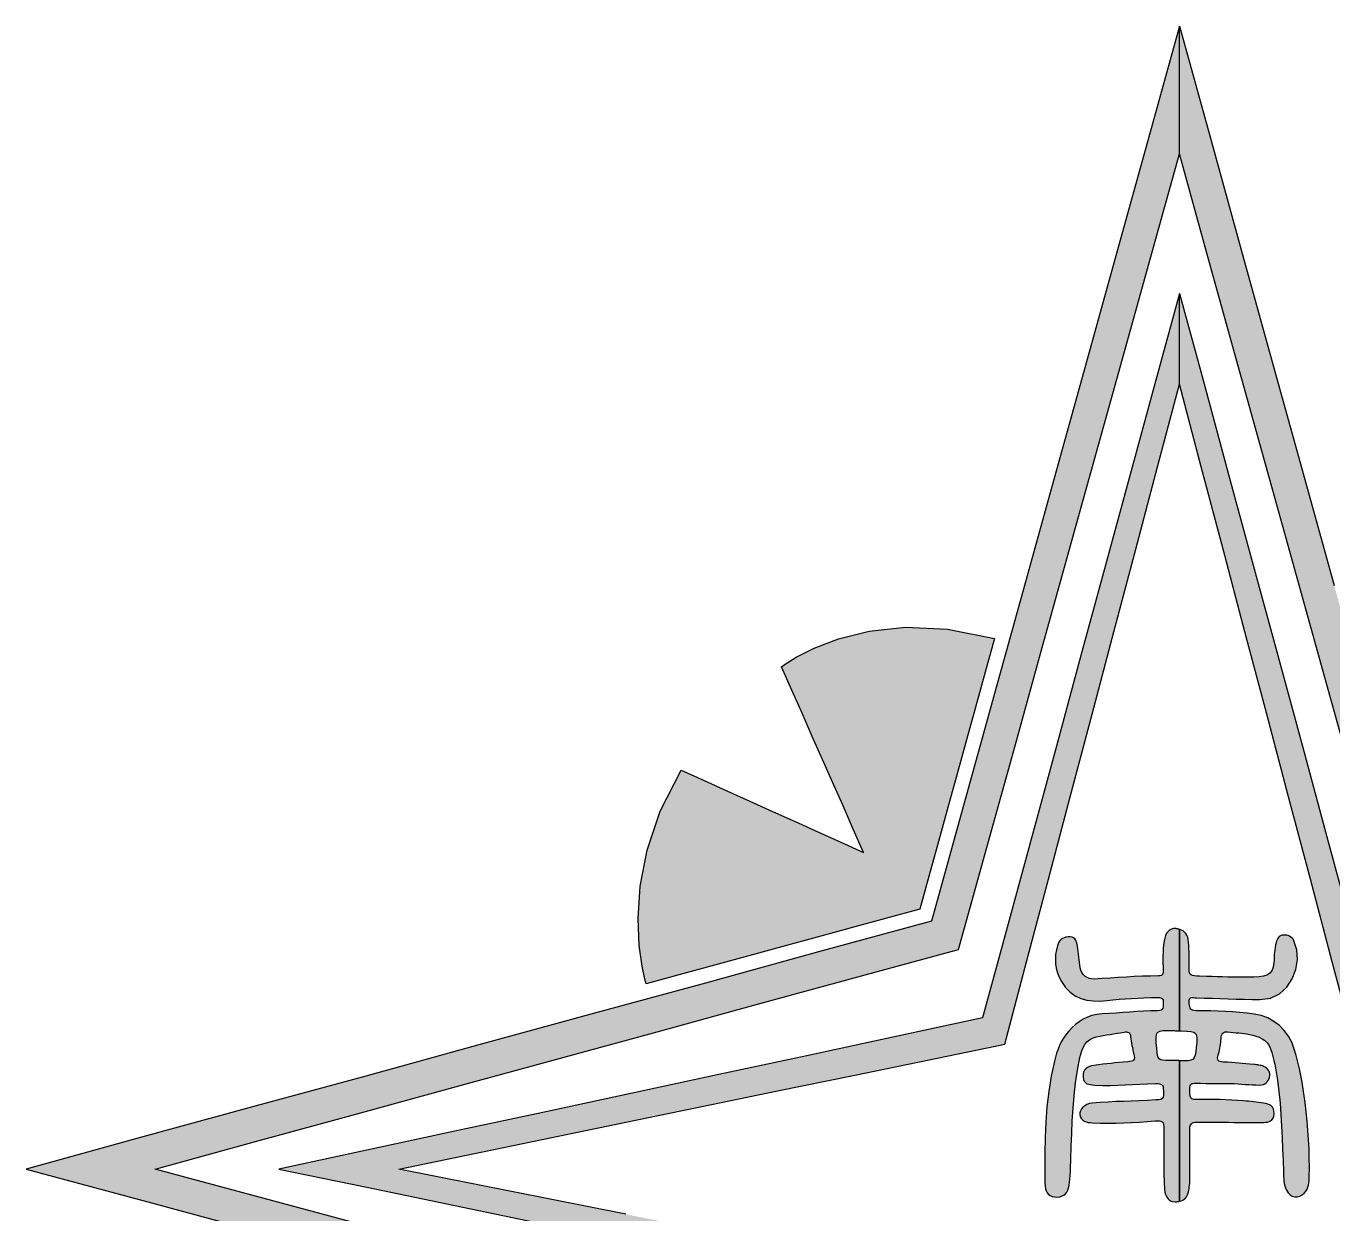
# Model space of a CAD drawing. Extents: x 10.5 to 37.6, y 10.6 to 37.5.
# Drawn here: x 10.54 to 25.9, y 23.52 to 37.48 of the extents above; entities that cross this region are included whole.
import ezdxf

# ---------------------------------------------------------------- set-up
doc = ezdxf.new("R2010")
doc.units = 0
doc.header["$MEASUREMENT"] = 0
doc.layers.add('_U_30EC_U_30A4_U_30E4_U_33', color=7, linetype='CONTINUOUS')

msp = doc.modelspace()

# ---------------------------------------------------------------- hatches: boundary and pattern name
at = {"layer": '_U_30EC_U_30A4_U_30E4_U_33'}
h = msp.add_hatch(color=29, dxfattribs=at)
h.dxf.hatch_style = 2
h.paths.add_polyline_path([(24.095, 12.1), (23.77, 13.274), (23.445, 14.449), (23.121, 15.624), (22.796, 16.799), (22.471, 17.973), (22.147, 19.148), (21.822, 20.323), (21.497, 21.497), (20.317, 21.816), (19.137, 22.135), (17.957, 22.454), (16.777, 22.773), (15.597, 23.092), (14.417, 23.411), (13.237, 23.73), (12.057, 24.048), (13.237, 24.371), (14.417, 24.694), (15.597, 25.016), (16.777, 25.339), (17.957, 25.662), (19.137, 25.984), (20.317, 26.307), (21.497, 26.63), (21.822, 27.799), (22.147, 28.967), (22.471, 30.136), (22.796, 31.305), (23.121, 32.474), (23.445, 33.643), (23.77, 34.812), (24.095, 35.981), (24.095, 36.168), (24.095, 36.356), (24.095, 36.543), (24.095, 36.731), (24.095, 36.918), (24.095, 37.106), (24.095, 37.293), (24.095, 37.481), (23.731, 36.166), (23.367, 34.851), (23.003, 33.537), (22.639, 32.222), (22.275, 30.907), (21.911, 29.592), (21.547, 28.278), (21.183, 26.963), (19.853, 26.599), (18.523, 26.234), (17.192, 25.87), (15.862, 25.506), (14.531, 25.141), (13.201, 24.777), (11.87, 24.413), (10.54, 24.048), (11.87, 23.689), (13.201, 23.33), (14.531, 22.972), (15.862, 22.613), (17.192, 22.254), (18.523, 21.895), (19.853, 21.536), (21.183, 21.177), (21.547, 19.854), (21.911, 18.532), (22.275, 17.21), (22.639, 15.888), (23.003, 14.566), (23.367, 13.244), (23.731, 11.921), (24.095, 10.599), (24.095, 10.787), (24.095, 10.974), (24.095, 11.162), (24.095, 11.349), (24.095, 11.537), (24.095, 11.725), (24.095, 11.912)])
h = msp.add_hatch(color=29, dxfattribs=at)
h.dxf.hatch_style = 2
h.paths.add_polyline_path([(24.095, 12.1), (24.419, 13.274), (24.744, 14.449), (25.069, 15.624), (25.393, 16.799), (25.718, 17.973), (26.043, 19.148), (26.367, 20.323), (26.692, 21.497), (27.872, 21.816), (29.052, 22.135), (30.232, 22.454), (31.412, 22.773), (32.592, 23.092), (33.772, 23.411), (34.952, 23.73), (36.132, 24.048), (34.952, 24.371), (33.772, 24.694), (32.592, 25.016), (31.412, 25.339), (30.232, 25.662), (29.052, 25.984), (27.872, 26.307), (26.692, 26.63), (26.367, 27.799), (26.043, 28.967), (25.718, 30.136), (25.393, 31.305), (25.069, 32.474), (24.744, 33.643), (24.419, 34.812), (24.095, 35.981), (24.095, 36.168), (24.095, 36.356), (24.095, 36.543), (24.095, 36.731), (24.095, 36.918), (24.095, 37.106), (24.095, 37.293), (24.095, 37.481), (24.459, 36.166), (24.822, 34.851), (25.186, 33.537), (25.55, 32.222), (25.914, 30.907), (26.278, 29.592), (26.642, 28.278), (27.006, 26.963), (28.336, 26.599), (29.667, 26.234), (30.997, 25.87), (32.327, 25.506), (33.658, 25.141), (34.988, 24.777), (36.319, 24.413), (37.649, 24.048), (36.319, 23.689), (34.988, 23.33), (33.658, 22.972), (32.328, 22.613), (30.997, 22.254), (29.667, 21.895), (28.336, 21.536), (27.006, 21.177), (26.642, 19.854), (26.278, 18.532), (25.914, 17.21), (25.55, 15.888), (25.186, 14.566), (24.822, 13.244), (24.459, 11.921), (24.095, 10.599), (24.095, 10.787), (24.095, 10.974), (24.095, 11.162), (24.095, 11.349), (24.095, 11.537), (24.095, 11.725), (24.095, 11.912)])
h = msp.add_hatch(color=29, dxfattribs=at)
h.dxf.hatch_style = 2
h.paths.add_polyline_path([(24.095, 14.809), (23.838, 15.787), (23.581, 16.764), (23.325, 17.741), (23.068, 18.718), (22.812, 19.696), (22.555, 20.673), (22.299, 21.65), (22.042, 22.627), (21.152, 22.805), (20.261, 22.983), (19.371, 23.16), (18.481, 23.338), (17.59, 23.516), (16.7, 23.693), (15.81, 23.871), (14.919, 24.048), (15.81, 24.232), (16.7, 24.415), (17.59, 24.599), (18.481, 24.782), (19.371, 24.965), (20.261, 25.149), (21.152, 25.332), (22.042, 25.515), (22.299, 26.485), (22.555, 27.454), (22.812, 28.424), (23.068, 29.393), (23.325, 30.363), (23.581, 31.332), (23.838, 32.302), (24.095, 33.271), (24.095, 33.405), (24.095, 33.538), (24.095, 33.672), (24.095, 33.806), (24.095, 33.939), (24.095, 34.073), (24.095, 34.206), (24.095, 34.34), (23.805, 33.275), (23.516, 32.211), (23.227, 31.146), (22.938, 30.082), (22.649, 29.017), (22.36, 27.953), (22.071, 26.888), (21.782, 25.824), (20.748, 25.602), (19.714, 25.38), (18.68, 25.158), (17.647, 24.936), (16.613, 24.714), (15.579, 24.492), (14.545, 24.27), (13.512, 24.048), (14.545, 23.834), (15.579, 23.619), (16.613, 23.405), (17.647, 23.19), (18.68, 22.975), (19.714, 22.761), (20.748, 22.546), (21.782, 22.332), (22.071, 21.258), (22.36, 20.184), (22.649, 19.11), (22.938, 18.036), (23.227, 16.962), (23.516, 15.888), (23.805, 14.814), (24.095, 13.74), (24.095, 13.874), (24.095, 14.008), (24.095, 14.141), (24.095, 14.275), (24.095, 14.408), (24.095, 14.542), (24.095, 14.676)])
h = msp.add_hatch(color=29, dxfattribs=at)
h.dxf.hatch_style = 2
h.paths.add_polyline_path([(24.095, 14.809), (24.351, 15.787), (24.608, 16.764), (24.864, 17.741), (25.121, 18.718), (25.377, 19.696), (25.634, 20.673), (25.891, 21.65), (26.147, 22.627), (27.038, 22.805), (27.928, 22.983), (28.818, 23.16), (29.709, 23.338), (30.599, 23.516), (31.489, 23.693), (32.379, 23.871), (33.27, 24.048), (32.379, 24.232), (31.489, 24.415), (30.599, 24.599), (29.709, 24.782), (28.818, 24.965), (27.928, 25.149), (27.038, 25.332), (26.147, 25.515), (25.891, 26.485), (25.634, 27.454), (25.377, 28.424), (25.121, 29.393), (24.864, 30.363), (24.608, 31.332), (24.351, 32.302), (24.095, 33.271), (24.095, 33.405), (24.095, 33.538), (24.095, 33.672), (24.095, 33.806), (24.095, 33.939), (24.095, 34.073), (24.095, 34.206), (24.095, 34.34), (24.384, 33.275), (24.673, 32.211), (24.962, 31.146), (25.251, 30.082), (25.54, 29.017), (25.829, 27.953), (26.119, 26.888), (26.408, 25.824), (27.441, 25.602), (28.475, 25.38), (29.509, 25.158), (30.543, 24.936), (31.576, 24.714), (32.61, 24.492), (33.644, 24.27), (34.678, 24.048), (33.644, 23.834), (32.61, 23.619), (31.576, 23.405), (30.543, 23.19), (29.509, 22.975), (28.475, 22.761), (27.441, 22.546), (26.408, 22.332), (26.119, 21.258), (25.829, 20.184), (25.54, 19.11), (25.251, 18.036), (24.962, 16.962), (24.673, 15.888), (24.384, 14.814), (24.095, 13.74), (24.095, 13.874), (24.095, 14.008), (24.095, 14.141), (24.095, 14.275), (24.095, 14.408), (24.095, 14.542), (24.095, 14.676)])
h = msp.add_hatch(color=29, dxfattribs=at)
h.dxf.hatch_style = 2
h.paths.add_polyline_path([(17.827, 26.224), (17.812, 26.278), (17.779, 26.434), (17.747, 26.677), (17.733, 26.994), (17.758, 27.371), (17.838, 27.796), (17.993, 28.255), (18.24, 28.735), (18.508, 28.614), (18.776, 28.494), (19.044, 28.373), (19.311, 28.252), (19.579, 28.132), (19.847, 28.011), (20.115, 27.89), (20.383, 27.77), (20.262, 28.042), (20.141, 28.315), (20.021, 28.587), (19.9, 28.86), (19.779, 29.132), (19.659, 29.405), (19.538, 29.677), (19.417, 29.95), (19.461, 29.982), (19.591, 30.063), (19.801, 30.17), (20.088, 30.28), (20.448, 30.369), (20.877, 30.415), (21.369, 30.394), (21.922, 30.284), (21.812, 29.887), (21.702, 29.489), (21.592, 29.092), (21.482, 28.694), (21.372, 28.297), (21.262, 27.899), (21.152, 27.502), (21.042, 27.104), (20.64, 26.994), (20.238, 26.884), (19.836, 26.774), (19.435, 26.664), (19.033, 26.554), (18.631, 26.444), (18.229, 26.334)])
h = msp.add_hatch(color=29, dxfattribs=at)
h.dxf.hatch_style = 2
h.paths.add_polyline_path([(24.095, 25.321), (24.09, 25.322), (24.086, 25.322), (24.082, 25.322), (24.077, 25.322), (24.073, 25.322), (24.068, 25.323), (24.064, 25.323), (24.059, 25.323), (24.049, 25.323), (24.04, 25.323), (24.03, 25.323), (24.021, 25.323), (24.012, 25.323), (24.002, 25.323), (23.993, 25.323), (23.983, 25.323), (23.936, 25.324), (23.901, 25.326), (23.875, 25.331), (23.857, 25.342), (23.845, 25.358), (23.838, 25.383), (23.832, 25.418), (23.828, 25.464), (23.821, 25.535), (23.82, 25.589), (23.824, 25.628), (23.838, 25.653), (23.864, 25.668), (23.903, 25.675), (23.958, 25.677), (24.031, 25.675), (24.039, 25.675), (24.047, 25.674), (24.055, 25.674), (24.063, 25.673), (24.071, 25.673), (24.079, 25.673), (24.087, 25.672), (24.095, 25.672), (24.095, 25.821), (24.095, 25.97), (24.095, 26.119), (24.095, 26.269), (24.095, 26.418), (24.095, 26.567), (24.095, 26.716), (24.095, 26.865), (24.09, 26.867), (24.085, 26.868), (24.08, 26.869), (24.074, 26.87), (24.069, 26.872), (24.064, 26.872), (24.058, 26.873), (24.052, 26.874), (24.025, 26.873), (24, 26.867), (23.979, 26.856), (23.961, 26.841), (23.945, 26.82), (23.933, 26.794), (23.922, 26.762), (23.915, 26.726), (23.908, 26.683), (23.904, 26.641), (23.902, 26.598), (23.901, 26.555), (23.901, 26.513), (23.901, 26.47), (23.902, 26.427), (23.903, 26.385), (23.903, 26.37), (23.902, 26.357), (23.899, 26.346), (23.895, 26.336), (23.888, 26.328), (23.879, 26.323), (23.866, 26.319), (23.849, 26.318), (23.754, 26.316), (23.66, 26.313), (23.565, 26.309), (23.471, 26.304), (23.376, 26.298), (23.282, 26.292), (23.187, 26.286), (23.093, 26.281), (23.063, 26.283), (23.035, 26.289), (23.009, 26.3), (22.985, 26.316), (22.965, 26.336), (22.948, 26.359), (22.936, 26.385), (22.929, 26.414), (22.924, 26.446), (22.92, 26.477), (22.916, 26.509), (22.913, 26.541), (22.909, 26.572), (22.906, 26.604), (22.902, 26.636), (22.897, 26.667), (22.894, 26.686), (22.889, 26.705), (22.883, 26.723), (22.875, 26.74), (22.865, 26.754), (22.851, 26.766), (22.834, 26.774), (22.812, 26.777), (22.787, 26.777), (22.763, 26.773), (22.741, 26.766), (22.72, 26.756), (22.702, 26.742), (22.686, 26.725), (22.674, 26.705), (22.664, 26.681), (22.649, 26.626), (22.64, 26.57), (22.637, 26.515), (22.639, 26.461), (22.647, 26.407), (22.661, 26.354), (22.682, 26.302), (22.708, 26.251), (22.756, 26.182), (22.811, 26.127), (22.871, 26.084), (22.937, 26.054), (23.007, 26.034), (23.082, 26.024), (23.16, 26.022), (23.241, 26.029), (23.314, 26.037), (23.387, 26.044), (23.459, 26.05), (23.532, 26.054), (23.605, 26.058), (23.678, 26.061), (23.751, 26.062), (23.824, 26.063), (23.842, 26.063), (23.859, 26.063), (23.873, 26.061), (23.886, 26.057), (23.896, 26.05), (23.902, 26.04), (23.905, 26.025), (23.905, 26.005), (23.904, 25.988), (23.903, 25.97), (23.902, 25.954), (23.9, 25.939), (23.893, 25.926), (23.882, 25.916), (23.865, 25.91), (23.839, 25.907), (23.758, 25.907), (23.676, 25.904), (23.594, 25.899), (23.513, 25.893), (23.431, 25.887), (23.35, 25.88), (23.268, 25.874), (23.187, 25.87), (23.124, 25.864), (23.067, 25.851), (23.014, 25.833), (22.964, 25.809), (22.917, 25.779), (22.873, 25.745), (22.831, 25.706), (22.791, 25.664), (22.759, 25.626), (22.731, 25.585), (22.707, 25.544), (22.686, 25.5), (22.668, 25.456), (22.652, 25.41), (22.639, 25.364), (22.626, 25.316), (22.588, 25.138), (22.559, 24.959), (22.538, 24.779), (22.524, 24.599), (22.516, 24.418), (22.512, 24.237), (22.512, 24.055), (22.514, 23.874), (22.515, 23.871), (22.515, 23.868), (22.516, 23.864), (22.516, 23.861), (22.517, 23.857), (22.517, 23.854), (22.518, 23.85), (22.518, 23.847), (22.522, 23.817), (22.53, 23.79), (22.541, 23.767), (22.557, 23.749), (22.576, 23.735), (22.599, 23.725), (22.627, 23.72), (22.658, 23.719), (22.689, 23.723), (22.715, 23.731), (22.737, 23.742), (22.756, 23.758), (22.771, 23.777), (22.783, 23.8), (22.792, 23.826), (22.798, 23.856), (22.803, 23.895), (22.807, 23.934), (22.811, 23.973), (22.813, 24.012), (22.815, 24.051), (22.816, 24.09), (22.818, 24.13), (22.819, 24.169), (22.824, 24.318), (22.83, 24.467), (22.836, 24.616), (22.845, 24.765), (22.857, 24.914), (22.874, 25.062), (22.896, 25.209), (22.925, 25.357), (22.936, 25.399), (22.948, 25.439), (22.964, 25.476), (22.984, 25.51), (23.008, 25.541), (23.038, 25.566), (23.075, 25.586), (23.118, 25.6), (23.158, 25.609), (23.199, 25.617), (23.24, 25.624), (23.281, 25.631), (23.322, 25.637), (23.363, 25.644), (23.404, 25.65), (23.445, 25.657), (23.46, 25.659), (23.474, 25.659), (23.486, 25.658), (23.497, 25.654), (23.506, 25.647), (23.513, 25.637), (23.518, 25.623), (23.521, 25.605), (23.524, 25.579), (23.528, 25.553), (23.532, 25.527), (23.537, 25.501), (23.542, 25.475), (23.547, 25.45), (23.553, 25.424), (23.56, 25.399), (23.565, 25.376), (23.566, 25.357), (23.563, 25.341), (23.557, 25.329), (23.546, 25.321), (23.531, 25.314), (23.513, 25.31), (23.489, 25.308), (23.435, 25.304), (23.384, 25.3), (23.336, 25.295), (23.289, 25.29), (23.243, 25.285), (23.195, 25.279), (23.144, 25.273), (23.09, 25.266), (23.063, 25.261), (23.037, 25.253), (23.015, 25.242), (22.996, 25.227), (22.98, 25.208), (22.969, 25.186), (22.963, 25.16), (22.962, 25.13), (22.966, 25.101), (22.976, 25.079), (22.99, 25.063), (23.007, 25.051), (23.028, 25.044), (23.051, 25.04), (23.075, 25.037), (23.099, 25.035), (23.193, 25.031), (23.283, 25.03), (23.37, 25.033), (23.456, 25.037), (23.543, 25.042), (23.63, 25.047), (23.72, 25.051), (23.813, 25.052), (23.828, 25.052), (23.843, 25.052), (23.859, 25.05), (23.873, 25.046), (23.886, 25.04), (23.896, 25.03), (23.903, 25.016), (23.905, 24.997), (23.906, 24.964), (23.907, 24.936), (23.906, 24.912), (23.902, 24.892), (23.893, 24.877), (23.877, 24.867), (23.852, 24.861), (23.817, 24.86), (23.718, 24.854), (23.622, 24.85), (23.529, 24.846), (23.438, 24.843), (23.347, 24.84), (23.256, 24.835), (23.163, 24.83), (23.068, 24.822), (23.037, 24.817), (23.008, 24.807), (22.982, 24.792), (22.961, 24.775), (22.944, 24.754), (22.932, 24.732), (22.926, 24.709), (22.926, 24.685), (22.934, 24.659), (22.945, 24.638), (22.96, 24.622), (22.978, 24.61), (22.999, 24.601), (23.021, 24.596), (23.045, 24.593), (23.07, 24.591), (23.165, 24.588), (23.258, 24.587), (23.35, 24.588), (23.441, 24.591), (23.532, 24.595), (23.624, 24.6), (23.716, 24.606), (23.811, 24.613), (23.837, 24.614), (23.859, 24.613), (23.877, 24.609), (23.891, 24.601), (23.902, 24.589), (23.909, 24.572), (23.913, 24.549), (23.913, 24.52), (23.912, 24.431), (23.91, 24.342), (23.91, 24.253), (23.91, 24.164), (23.911, 24.075), (23.913, 23.986), (23.916, 23.897), (23.92, 23.808), (23.924, 23.777), (23.932, 23.749), (23.943, 23.724), (23.958, 23.702), (23.976, 23.685), (23.996, 23.672), (24.019, 23.665), (24.045, 23.663), (24.052, 23.663), (24.059, 23.664), (24.065, 23.664), (24.071, 23.665), (24.077, 23.666), (24.083, 23.667), (24.089, 23.668), (24.095, 23.669), (24.095, 23.875), (24.095, 24.082), (24.095, 24.288), (24.095, 24.495), (24.095, 24.702), (24.095, 24.908), (24.095, 25.115)])
h = msp.add_hatch(color=29, dxfattribs=at)
h.dxf.hatch_style = 2
h.paths.add_polyline_path([(25.574, 24.828), (25.563, 24.908), (25.551, 24.987), (25.537, 25.067), (25.522, 25.146), (25.505, 25.224), (25.487, 25.303), (25.467, 25.381), (25.445, 25.458), (25.416, 25.537), (25.377, 25.61), (25.328, 25.676), (25.271, 25.734), (25.206, 25.783), (25.135, 25.823), (25.057, 25.852), (24.975, 25.869), (24.89, 25.879), (24.805, 25.888), (24.72, 25.895), (24.635, 25.901), (24.549, 25.905), (24.464, 25.908), (24.379, 25.909), (24.293, 25.908), (24.266, 25.91), (24.245, 25.916), (24.231, 25.925), (24.222, 25.938), (24.216, 25.954), (24.213, 25.972), (24.211, 25.991), (24.21, 26.012), (24.21, 26.036), (24.216, 26.052), (24.225, 26.061), (24.237, 26.065), (24.251, 26.065), (24.266, 26.063), (24.28, 26.061), (24.294, 26.06), (24.387, 26.057), (24.481, 26.055), (24.575, 26.052), (24.668, 26.049), (24.762, 26.046), (24.855, 26.044), (24.949, 26.041), (25.042, 26.039), (25.165, 26.055), (25.27, 26.106), (25.356, 26.184), (25.42, 26.282), (25.462, 26.393), (25.481, 26.509), (25.474, 26.624), (25.441, 26.73), (25.431, 26.748), (25.419, 26.763), (25.406, 26.775), (25.39, 26.784), (25.374, 26.791), (25.356, 26.795), (25.337, 26.797), (25.317, 26.797), (25.298, 26.795), (25.282, 26.789), (25.269, 26.78), (25.258, 26.769), (25.25, 26.756), (25.243, 26.741), (25.237, 26.726), (25.232, 26.71), (25.224, 26.681), (25.219, 26.652), (25.215, 26.622), (25.212, 26.593), (25.21, 26.563), (25.209, 26.534), (25.207, 26.504), (25.205, 26.475), (25.196, 26.421), (25.18, 26.379), (25.156, 26.349), (25.123, 26.328), (25.082, 26.315), (25.031, 26.307), (24.97, 26.304), (24.898, 26.302), (24.807, 26.301), (24.731, 26.302), (24.664, 26.303), (24.603, 26.305), (24.543, 26.308), (24.481, 26.31), (24.412, 26.312), (24.332, 26.314), (24.298, 26.315), (24.271, 26.317), (24.249, 26.322), (24.232, 26.329), (24.22, 26.34), (24.213, 26.355), (24.209, 26.375), (24.209, 26.401), (24.21, 26.44), (24.21, 26.479), (24.21, 26.518), (24.209, 26.557), (24.208, 26.596), (24.207, 26.635), (24.205, 26.675), (24.203, 26.714), (24.199, 26.744), (24.193, 26.772), (24.184, 26.795), (24.172, 26.816), (24.156, 26.833), (24.139, 26.847), (24.118, 26.857), (24.095, 26.865), (24.095, 26.716), (24.095, 26.567), (24.095, 26.418), (24.095, 26.269), (24.095, 26.119), (24.095, 25.97), (24.095, 25.821), (24.095, 25.672), (24.097, 25.672), (24.1, 25.672), (24.103, 25.672), (24.105, 25.671), (24.108, 25.671), (24.111, 25.671), (24.113, 25.671), (24.116, 25.671), (24.181, 25.669), (24.229, 25.665), (24.263, 25.657), (24.285, 25.642), (24.297, 25.619), (24.301, 25.585), (24.298, 25.538), (24.292, 25.475), (24.286, 25.424), (24.28, 25.385), (24.27, 25.357), (24.254, 25.337), (24.231, 25.326), (24.198, 25.32), (24.154, 25.319), (24.095, 25.321), (24.095, 25.115), (24.095, 24.908), (24.095, 24.702), (24.095, 24.495), (24.095, 24.288), (24.095, 24.082), (24.095, 23.875), (24.095, 23.669), (24.117, 23.674), (24.136, 23.682), (24.152, 23.693), (24.165, 23.705), (24.177, 23.72), (24.186, 23.737), (24.194, 23.756), (24.2, 23.778), (24.204, 23.798), (24.208, 23.817), (24.211, 23.837), (24.214, 23.857), (24.216, 23.876), (24.218, 23.896), (24.219, 23.916), (24.219, 23.937), (24.219, 24.01), (24.219, 24.084), (24.219, 24.158), (24.219, 24.232), (24.219, 24.306), (24.218, 24.38), (24.218, 24.454), (24.217, 24.528), (24.218, 24.543), (24.222, 24.557), (24.229, 24.569), (24.238, 24.58), (24.249, 24.589), (24.261, 24.595), (24.275, 24.599), (24.291, 24.6), (24.354, 24.598), (24.417, 24.597), (24.481, 24.597), (24.544, 24.597), (24.607, 24.597), (24.671, 24.597), (24.734, 24.596), (24.797, 24.595), (24.833, 24.594), (24.869, 24.594), (24.904, 24.593), (24.94, 24.593), (24.975, 24.594), (25.011, 24.594), (25.046, 24.595), (25.082, 24.596), (25.105, 24.597), (25.127, 24.6), (25.148, 24.606), (25.167, 24.614), (25.183, 24.627), (25.196, 24.645), (25.205, 24.668), (25.208, 24.698), (25.206, 24.728), (25.199, 24.753), (25.188, 24.773), (25.173, 24.789), (25.154, 24.802), (25.133, 24.811), (25.109, 24.818), (25.084, 24.823), (25.055, 24.827), (25.025, 24.831), (24.996, 24.835), (24.967, 24.838), (24.937, 24.841), (24.908, 24.844), (24.878, 24.846), (24.848, 24.848), (24.779, 24.853), (24.709, 24.857), (24.639, 24.861), (24.569, 24.864), (24.499, 24.866), (24.429, 24.866), (24.359, 24.866), (24.289, 24.864), (24.26, 24.864), (24.24, 24.872), (24.228, 24.885), (24.221, 24.903), (24.219, 24.924), (24.219, 24.946), (24.219, 24.969), (24.218, 24.99), (24.219, 25.01), (24.222, 25.025), (24.227, 25.037), (24.234, 25.046), (24.242, 25.052), (24.254, 25.055), (24.268, 25.057), (24.286, 25.057), (24.341, 25.056), (24.404, 25.055), (24.47, 25.055), (24.535, 25.055), (24.593, 25.055), (24.641, 25.055), (24.673, 25.055), (24.685, 25.055), (24.739, 25.052), (24.787, 25.049), (24.83, 25.046), (24.871, 25.043), (24.91, 25.04), (24.95, 25.038), (24.992, 25.036), (25.038, 25.035), (25.061, 25.036), (25.082, 25.041), (25.099, 25.049), (25.115, 25.06), (25.127, 25.073), (25.138, 25.089), (25.147, 25.106), (25.154, 25.125), (25.159, 25.146), (25.159, 25.167), (25.154, 25.186), (25.146, 25.203), (25.135, 25.218), (25.12, 25.232), (25.103, 25.244), (25.084, 25.254), (25.071, 25.259), (25.058, 25.263), (25.044, 25.266), (25.03, 25.269), (25.016, 25.272), (25.001, 25.273), (24.987, 25.275), (24.973, 25.276), (24.923, 25.28), (24.877, 25.285), (24.834, 25.289), (24.792, 25.292), (24.75, 25.296), (24.706, 25.299), (24.66, 25.302), (24.61, 25.305), (24.59, 25.307), (24.573, 25.311), (24.56, 25.316), (24.55, 25.325), (24.545, 25.338), (24.544, 25.355), (24.546, 25.376), (24.554, 25.403), (24.561, 25.425), (24.566, 25.446), (24.571, 25.468), (24.575, 25.49), (24.579, 25.512), (24.581, 25.535), (24.583, 25.557), (24.585, 25.579), (24.587, 25.601), (24.591, 25.619), (24.597, 25.634), (24.606, 25.646), (24.616, 25.654), (24.63, 25.659), (24.646, 25.66), (24.665, 25.659), (24.697, 25.655), (24.728, 25.652), (24.76, 25.65), (24.792, 25.647), (24.824, 25.645), (24.856, 25.641), (24.887, 25.636), (24.918, 25.63), (24.957, 25.62), (24.994, 25.609), (25.031, 25.596), (25.066, 25.579), (25.097, 25.558), (25.125, 25.531), (25.148, 25.5), (25.166, 25.461), (25.181, 25.416), (25.194, 25.371), (25.205, 25.325), (25.215, 25.279), (25.224, 25.232), (25.233, 25.186), (25.24, 25.139), (25.247, 25.092), (25.264, 24.958), (25.278, 24.823), (25.288, 24.688), (25.296, 24.553), (25.303, 24.418), (25.308, 24.283), (25.313, 24.148), (25.318, 24.013), (25.319, 23.986), (25.32, 23.959), (25.322, 23.931), (25.324, 23.904), (25.328, 23.878), (25.334, 23.851), (25.342, 23.825), (25.353, 23.799), (25.372, 23.768), (25.395, 23.744), (25.422, 23.728), (25.45, 23.72), (25.48, 23.721), (25.509, 23.729), (25.539, 23.746), (25.566, 23.77), (25.583, 23.791), (25.596, 23.813), (25.605, 23.836), (25.611, 23.859), (25.616, 23.883), (25.618, 23.908), (25.62, 23.932), (25.62, 23.957), (25.622, 24.066), (25.621, 24.175), (25.618, 24.284), (25.613, 24.393), (25.606, 24.502), (25.597, 24.611), (25.586, 24.719)])

# ---------------------------------------------------------------- linework, layer by layer
for points in [[(14.417, 23.411), (13.237, 23.73), (12.057, 24.048), (13.237, 24.371), (14.417, 24.694), (15.597, 25.016), (16.777, 25.339), (17.957, 25.662), (19.137, 25.984), (20.317, 26.307), (21.497, 26.63), (21.822, 27.799), (22.147, 28.967), (22.471, 30.136), (22.796, 31.305), (23.121, 32.474), (23.445, 33.643), (23.77, 34.812), (24.095, 35.981), (24.095, 36.168), (24.095, 36.356), (24.095, 36.543), (24.095, 36.731), (24.095, 36.918), (24.095, 37.106), (24.095, 37.293), (24.095, 37.481), (23.731, 36.166), (23.367, 34.851), (23.003, 33.537), (22.639, 32.222), (22.275, 30.907), (21.911, 29.592), (21.547, 28.278), (21.183, 26.963), (19.853, 26.599), (18.523, 26.234), (17.192, 25.87), (15.862, 25.506), (14.531, 25.141), (13.201, 24.777), (11.87, 24.413), (10.54, 24.048), (11.87, 23.689), (13.201, 23.33)], [(26.043, 28.967), (25.718, 30.136), (25.393, 31.305), (25.069, 32.474), (24.744, 33.643), (24.419, 34.812), (24.095, 35.981), (24.095, 36.168), (24.095, 36.356), (24.095, 36.543), (24.095, 36.731), (24.095, 36.918), (24.095, 37.106), (24.095, 37.293), (24.095, 37.481), (24.459, 36.166), (24.822, 34.851), (25.186, 33.537), (25.55, 32.222), (25.914, 30.907)], [(17.59, 23.516), (16.7, 23.693), (15.81, 23.871), (14.919, 24.048), (15.81, 24.232), (16.7, 24.415), (17.59, 24.599), (18.481, 24.782), (19.371, 24.965), (20.261, 25.149), (21.152, 25.332), (22.042, 25.515), (22.299, 26.485), (22.555, 27.454), (22.812, 28.424), (23.068, 29.393), (23.325, 30.363), (23.581, 31.332), (23.838, 32.302), (24.095, 33.271), (24.095, 33.405), (24.095, 33.538), (24.095, 33.672), (24.095, 33.806), (24.095, 33.939), (24.095, 34.073), (24.095, 34.206), (24.095, 34.34), (23.805, 33.275), (23.516, 32.211), (23.227, 31.146), (22.938, 30.082), (22.649, 29.017), (22.36, 27.953), (22.071, 26.888), (21.782, 25.824), (20.748, 25.602), (19.714, 25.38), (18.68, 25.158), (17.647, 24.936), (16.613, 24.714), (15.579, 24.492), (14.545, 24.27), (13.512, 24.048), (14.545, 23.834), (15.579, 23.619), (16.613, 23.405)], [(26.147, 25.515), (25.891, 26.485), (25.634, 27.454), (25.377, 28.424), (25.121, 29.393), (24.864, 30.363), (24.608, 31.332), (24.351, 32.302), (24.095, 33.271), (24.095, 33.405), (24.095, 33.538), (24.095, 33.672), (24.095, 33.806), (24.095, 33.939), (24.095, 34.073), (24.095, 34.206), (24.095, 34.34), (24.384, 33.275), (24.673, 32.211), (24.962, 31.146), (25.251, 30.082), (25.54, 29.017), (25.829, 27.953), (26.119, 26.888)], [(17.827, 26.224), (17.812, 26.278), (17.779, 26.434), (17.747, 26.677), (17.733, 26.994), (17.758, 27.371), (17.838, 27.796), (17.993, 28.255), (18.24, 28.735), (18.508, 28.614), (18.776, 28.494), (19.044, 28.373), (19.311, 28.252), (19.579, 28.132), (19.847, 28.011), (20.115, 27.89), (20.383, 27.77), (20.262, 28.042), (20.141, 28.315), (20.021, 28.587), (19.9, 28.86), (19.779, 29.132), (19.659, 29.405), (19.538, 29.677), (19.417, 29.95), (19.461, 29.982), (19.591, 30.063), (19.801, 30.17), (20.088, 30.28), (20.448, 30.369), (20.877, 30.415), (21.369, 30.394), (21.922, 30.284), (21.812, 29.887), (21.702, 29.489), (21.592, 29.092), (21.482, 28.694), (21.372, 28.297), (21.262, 27.899), (21.152, 27.502), (21.042, 27.104), (20.64, 26.994), (20.238, 26.884), (19.836, 26.774), (19.435, 26.664), (19.033, 26.554), (18.631, 26.444), (18.229, 26.334), (17.827, 26.224), (17.827, 26.224)], [(24.095, 25.321), (24.09, 25.322), (24.086, 25.322), (24.082, 25.322), (24.077, 25.322), (24.073, 25.322), (24.068, 25.323), (24.064, 25.323), (24.059, 25.323), (24.049, 25.323), (24.04, 25.323), (24.03, 25.323), (24.021, 25.323), (24.012, 25.323), (24.002, 25.323), (23.993, 25.323), (23.983, 25.323), (23.936, 25.324), (23.901, 25.326), (23.875, 25.331), (23.857, 25.342), (23.845, 25.358), (23.838, 25.383), (23.832, 25.418), (23.828, 25.464), (23.821, 25.535), (23.82, 25.589), (23.824, 25.628), (23.838, 25.653), (23.864, 25.668), (23.903, 25.675), (23.958, 25.677), (24.031, 25.675), (24.039, 25.675), (24.047, 25.674), (24.055, 25.674), (24.063, 25.673), (24.071, 25.673), (24.079, 25.673), (24.087, 25.672), (24.095, 25.672), (24.095, 25.821), (24.095, 25.97), (24.095, 26.119), (24.095, 26.269), (24.095, 26.418), (24.095, 26.567), (24.095, 26.716), (24.095, 26.865), (24.09, 26.867), (24.085, 26.868), (24.08, 26.869), (24.074, 26.87), (24.069, 26.872), (24.064, 26.872), (24.058, 26.873), (24.052, 26.874), (24.025, 26.873), (24, 26.867), (23.979, 26.856), (23.961, 26.841), (23.945, 26.82), (23.933, 26.794), (23.922, 26.762), (23.915, 26.726), (23.908, 26.683), (23.904, 26.641), (23.902, 26.598), (23.901, 26.555), (23.901, 26.513), (23.901, 26.47), (23.902, 26.427), (23.903, 26.385), (23.903, 26.37), (23.902, 26.357), (23.899, 26.346), (23.895, 26.336), (23.888, 26.328), (23.879, 26.323), (23.866, 26.319), (23.849, 26.318), (23.754, 26.316), (23.66, 26.313), (23.565, 26.309), (23.471, 26.304), (23.376, 26.298), (23.282, 26.292), (23.187, 26.286), (23.093, 26.281), (23.063, 26.283), (23.035, 26.289), (23.009, 26.3), (22.985, 26.316), (22.965, 26.336), (22.948, 26.359), (22.936, 26.385), (22.929, 26.414), (22.924, 26.446), (22.92, 26.477), (22.916, 26.509), (22.913, 26.541), (22.909, 26.572), (22.906, 26.604), (22.902, 26.636), (22.897, 26.667), (22.894, 26.686), (22.889, 26.705), (22.883, 26.723), (22.875, 26.74), (22.865, 26.754), (22.851, 26.766), (22.834, 26.774), (22.812, 26.777), (22.787, 26.777), (22.763, 26.773), (22.741, 26.766), (22.72, 26.756), (22.702, 26.742), (22.686, 26.725), (22.674, 26.705), (22.664, 26.681), (22.649, 26.626), (22.64, 26.57), (22.637, 26.515), (22.639, 26.461), (22.647, 26.407), (22.661, 26.354), (22.682, 26.302), (22.708, 26.251), (22.756, 26.182), (22.811, 26.127), (22.871, 26.084), (22.937, 26.054), (23.007, 26.034), (23.082, 26.024), (23.16, 26.022), (23.241, 26.029), (23.314, 26.037), (23.387, 26.044), (23.459, 26.05), (23.532, 26.054), (23.605, 26.058), (23.678, 26.061), (23.751, 26.062), (23.824, 26.063), (23.842, 26.063), (23.859, 26.063), (23.873, 26.061), (23.886, 26.057), (23.896, 26.05), (23.902, 26.04), (23.905, 26.025), (23.905, 26.005), (23.904, 25.988), (23.903, 25.97), (23.902, 25.954), (23.9, 25.939), (23.893, 25.926), (23.882, 25.916), (23.865, 25.91), (23.839, 25.907), (23.758, 25.907), (23.676, 25.904), (23.594, 25.899), (23.513, 25.893), (23.431, 25.887), (23.35, 25.88), (23.268, 25.874), (23.187, 25.87), (23.124, 25.864), (23.067, 25.851), (23.014, 25.833), (22.964, 25.809), (22.917, 25.779), (22.873, 25.745), (22.831, 25.706), (22.791, 25.664), (22.759, 25.626), (22.731, 25.585), (22.707, 25.544), (22.686, 25.5), (22.668, 25.456), (22.652, 25.41), (22.639, 25.364), (22.626, 25.316), (22.588, 25.138), (22.559, 24.959), (22.538, 24.779), (22.524, 24.599), (22.516, 24.418), (22.512, 24.237), (22.512, 24.055), (22.514, 23.874), (22.515, 23.871), (22.515, 23.868), (22.516, 23.864), (22.516, 23.861), (22.517, 23.857), (22.517, 23.854), (22.518, 23.85), (22.518, 23.847), (22.522, 23.817), (22.53, 23.79), (22.541, 23.767), (22.557, 23.749), (22.576, 23.735), (22.599, 23.725), (22.627, 23.72), (22.658, 23.719), (22.689, 23.723), (22.715, 23.731), (22.737, 23.742), (22.756, 23.758), (22.771, 23.777), (22.783, 23.8), (22.792, 23.826), (22.798, 23.856), (22.803, 23.895), (22.807, 23.934), (22.811, 23.973), (22.813, 24.012), (22.815, 24.051), (22.816, 24.09), (22.818, 24.13), (22.819, 24.169), (22.824, 24.318), (22.83, 24.467), (22.836, 24.616), (22.845, 24.765), (22.857, 24.914), (22.874, 25.062), (22.896, 25.209), (22.925, 25.357), (22.936, 25.399), (22.948, 25.439), (22.964, 25.476), (22.984, 25.51), (23.008, 25.541), (23.038, 25.566), (23.075, 25.586), (23.118, 25.6), (23.158, 25.609), (23.199, 25.617), (23.24, 25.624), (23.281, 25.631), (23.322, 25.637), (23.363, 25.644), (23.404, 25.65), (23.445, 25.657), (23.46, 25.659), (23.474, 25.659), (23.486, 25.658), (23.497, 25.654), (23.506, 25.647), (23.513, 25.637), (23.518, 25.623), (23.521, 25.605), (23.524, 25.579), (23.528, 25.553), (23.532, 25.527), (23.537, 25.501), (23.542, 25.475), (23.547, 25.45), (23.553, 25.424), (23.56, 25.399), (23.565, 25.376), (23.566, 25.357), (23.563, 25.341), (23.557, 25.329), (23.546, 25.321), (23.531, 25.314), (23.513, 25.31), (23.489, 25.308), (23.435, 25.304), (23.384, 25.3), (23.336, 25.295), (23.289, 25.29), (23.243, 25.285), (23.195, 25.279), (23.144, 25.273), (23.09, 25.266), (23.063, 25.261), (23.037, 25.253), (23.015, 25.242), (22.996, 25.227), (22.98, 25.208), (22.969, 25.186), (22.963, 25.16), (22.962, 25.13), (22.966, 25.101), (22.976, 25.079), (22.99, 25.063), (23.007, 25.051), (23.028, 25.044), (23.051, 25.04), (23.075, 25.037), (23.099, 25.035), (23.193, 25.031), (23.283, 25.03), (23.37, 25.033), (23.456, 25.037), (23.543, 25.042), (23.63, 25.047), (23.72, 25.051), (23.813, 25.052), (23.828, 25.052), (23.843, 25.052), (23.859, 25.05), (23.873, 25.046), (23.886, 25.04), (23.896, 25.03), (23.903, 25.016), (23.905, 24.997), (23.906, 24.964), (23.907, 24.936), (23.906, 24.912), (23.902, 24.892), (23.893, 24.877), (23.877, 24.867), (23.852, 24.861), (23.817, 24.86), (23.718, 24.854), (23.622, 24.85), (23.529, 24.846), (23.438, 24.843), (23.347, 24.84), (23.256, 24.835), (23.163, 24.83), (23.068, 24.822), (23.037, 24.817), (23.008, 24.807), (22.982, 24.792), (22.961, 24.775), (22.944, 24.754), (22.932, 24.732), (22.926, 24.709), (22.926, 24.685), (22.934, 24.659), (22.945, 24.638), (22.96, 24.622), (22.978, 24.61), (22.999, 24.601), (23.021, 24.596), (23.045, 24.593), (23.07, 24.591), (23.165, 24.588), (23.258, 24.587), (23.35, 24.588), (23.441, 24.591), (23.532, 24.595), (23.624, 24.6), (23.716, 24.606), (23.811, 24.613), (23.837, 24.614), (23.859, 24.613), (23.877, 24.609), (23.891, 24.601), (23.902, 24.589), (23.909, 24.572), (23.913, 24.549), (23.913, 24.52), (23.912, 24.431), (23.91, 24.342), (23.91, 24.253), (23.91, 24.164), (23.911, 24.075), (23.913, 23.986), (23.916, 23.897), (23.92, 23.808), (23.924, 23.777), (23.932, 23.749), (23.943, 23.724), (23.958, 23.702), (23.976, 23.685), (23.996, 23.672), (24.019, 23.665), (24.045, 23.663), (24.052, 23.663), (24.059, 23.664), (24.065, 23.664), (24.071, 23.665), (24.077, 23.666), (24.083, 23.667), (24.089, 23.668), (24.095, 23.669), (24.095, 23.875), (24.095, 24.082), (24.095, 24.288), (24.095, 24.495), (24.095, 24.702), (24.095, 24.908), (24.095, 25.115), (24.095, 25.321), (24.095, 25.321)], [(25.574, 24.828), (25.563, 24.908), (25.551, 24.987), (25.537, 25.067), (25.522, 25.146), (25.505, 25.224), (25.487, 25.303), (25.467, 25.381), (25.445, 25.458), (25.416, 25.537), (25.377, 25.61), (25.328, 25.676), (25.271, 25.734), (25.206, 25.783), (25.135, 25.823), (25.057, 25.852), (24.975, 25.869), (24.89, 25.879), (24.805, 25.888), (24.72, 25.895), (24.635, 25.901), (24.549, 25.905), (24.464, 25.908), (24.379, 25.909), (24.293, 25.908), (24.266, 25.91), (24.245, 25.916), (24.231, 25.925), (24.222, 25.938), (24.216, 25.954), (24.213, 25.972), (24.211, 25.991), (24.21, 26.012), (24.21, 26.036), (24.216, 26.052), (24.225, 26.061), (24.237, 26.065), (24.251, 26.065), (24.266, 26.063), (24.28, 26.061), (24.294, 26.06), (24.387, 26.057), (24.481, 26.055), (24.575, 26.052), (24.668, 26.049), (24.762, 26.046), (24.855, 26.044), (24.949, 26.041), (25.042, 26.039), (25.165, 26.055), (25.27, 26.106), (25.356, 26.184), (25.42, 26.282), (25.462, 26.393), (25.481, 26.509), (25.474, 26.624), (25.441, 26.73), (25.431, 26.748), (25.419, 26.763), (25.406, 26.775), (25.39, 26.784), (25.374, 26.791), (25.356, 26.795), (25.337, 26.797), (25.317, 26.797), (25.298, 26.795), (25.282, 26.789), (25.269, 26.78), (25.258, 26.769), (25.25, 26.756), (25.243, 26.741), (25.237, 26.726), (25.232, 26.71), (25.224, 26.681), (25.219, 26.652), (25.215, 26.622), (25.212, 26.593), (25.21, 26.563), (25.209, 26.534), (25.207, 26.504), (25.205, 26.475), (25.196, 26.421), (25.18, 26.379), (25.156, 26.349), (25.123, 26.328), (25.082, 26.315), (25.031, 26.307), (24.97, 26.304), (24.898, 26.302), (24.807, 26.301), (24.731, 26.302), (24.664, 26.303), (24.603, 26.305), (24.543, 26.308), (24.481, 26.31), (24.412, 26.312), (24.332, 26.314), (24.298, 26.315), (24.271, 26.317), (24.249, 26.322), (24.232, 26.329), (24.22, 26.34), (24.213, 26.355), (24.209, 26.375), (24.209, 26.401), (24.21, 26.44), (24.21, 26.479), (24.21, 26.518), (24.209, 26.557), (24.208, 26.596), (24.207, 26.635), (24.205, 26.675), (24.203, 26.714), (24.199, 26.744), (24.193, 26.772), (24.184, 26.795), (24.172, 26.816), (24.156, 26.833), (24.139, 26.847), (24.118, 26.857), (24.095, 26.865), (24.095, 26.716), (24.095, 26.567), (24.095, 26.418), (24.095, 26.269), (24.095, 26.119), (24.095, 25.97), (24.095, 25.821), (24.095, 25.672), (24.097, 25.672), (24.1, 25.672), (24.103, 25.672), (24.105, 25.671), (24.108, 25.671), (24.111, 25.671), (24.113, 25.671), (24.116, 25.671), (24.181, 25.669), (24.229, 25.665), (24.263, 25.657), (24.285, 25.642), (24.297, 25.619), (24.301, 25.585), (24.298, 25.538), (24.292, 25.475), (24.286, 25.424), (24.28, 25.385), (24.27, 25.357), (24.254, 25.337), (24.231, 25.326), (24.198, 25.32), (24.154, 25.319), (24.095, 25.321), (24.095, 25.115), (24.095, 24.908), (24.095, 24.702), (24.095, 24.495), (24.095, 24.288), (24.095, 24.082), (24.095, 23.875), (24.095, 23.669), (24.117, 23.674), (24.136, 23.682), (24.152, 23.693), (24.165, 23.705), (24.177, 23.72), (24.186, 23.737), (24.194, 23.756), (24.2, 23.778), (24.204, 23.798), (24.208, 23.817), (24.211, 23.837), (24.214, 23.857), (24.216, 23.876), (24.218, 23.896), (24.219, 23.916), (24.219, 23.937), (24.219, 24.01), (24.219, 24.084), (24.219, 24.158), (24.219, 24.232), (24.219, 24.306), (24.218, 24.38), (24.218, 24.454), (24.217, 24.528), (24.218, 24.543), (24.222, 24.557), (24.229, 24.569), (24.238, 24.58), (24.249, 24.589), (24.261, 24.595), (24.275, 24.599), (24.291, 24.6), (24.354, 24.598), (24.417, 24.597), (24.481, 24.597), (24.544, 24.597), (24.607, 24.597), (24.671, 24.597), (24.734, 24.596), (24.797, 24.595), (24.833, 24.594), (24.869, 24.594), (24.904, 24.593), (24.94, 24.593), (24.975, 24.594), (25.011, 24.594), (25.046, 24.595), (25.082, 24.596), (25.105, 24.597), (25.127, 24.6), (25.148, 24.606), (25.167, 24.614), (25.183, 24.627), (25.196, 24.645), (25.205, 24.668), (25.208, 24.698), (25.206, 24.728), (25.199, 24.753), (25.188, 24.773), (25.173, 24.789), (25.154, 24.802), (25.133, 24.811), (25.109, 24.818), (25.084, 24.823), (25.055, 24.827), (25.025, 24.831), (24.996, 24.835), (24.967, 24.838), (24.937, 24.841), (24.908, 24.844), (24.878, 24.846), (24.848, 24.848), (24.779, 24.853), (24.709, 24.857), (24.639, 24.861), (24.569, 24.864), (24.499, 24.866), (24.429, 24.866), (24.359, 24.866), (24.289, 24.864), (24.26, 24.864), (24.24, 24.872), (24.228, 24.885), (24.221, 24.903), (24.219, 24.924), (24.219, 24.946), (24.219, 24.969), (24.218, 24.99), (24.219, 25.01), (24.222, 25.025), (24.227, 25.037), (24.234, 25.046), (24.242, 25.052), (24.254, 25.055), (24.268, 25.057), (24.286, 25.057), (24.341, 25.056), (24.404, 25.055), (24.47, 25.055), (24.535, 25.055), (24.593, 25.055), (24.641, 25.055), (24.673, 25.055), (24.685, 25.055), (24.739, 25.052), (24.787, 25.049), (24.83, 25.046), (24.871, 25.043), (24.91, 25.04), (24.95, 25.038), (24.992, 25.036), (25.038, 25.035), (25.061, 25.036), (25.082, 25.041), (25.099, 25.049), (25.115, 25.06), (25.127, 25.073), (25.138, 25.089), (25.147, 25.106), (25.154, 25.125), (25.159, 25.146), (25.159, 25.167), (25.154, 25.186), (25.146, 25.203), (25.135, 25.218), (25.12, 25.232), (25.103, 25.244), (25.084, 25.254), (25.071, 25.259), (25.058, 25.263), (25.044, 25.266), (25.03, 25.269), (25.016, 25.272), (25.001, 25.273), (24.987, 25.275), (24.973, 25.276), (24.923, 25.28), (24.877, 25.285), (24.834, 25.289), (24.792, 25.292), (24.75, 25.296), (24.706, 25.299), (24.66, 25.302), (24.61, 25.305), (24.59, 25.307), (24.573, 25.311), (24.56, 25.316), (24.55, 25.325), (24.545, 25.338), (24.544, 25.355), (24.546, 25.376), (24.554, 25.403), (24.561, 25.425), (24.566, 25.446), (24.571, 25.468), (24.575, 25.49), (24.579, 25.512), (24.581, 25.535), (24.583, 25.557), (24.585, 25.579), (24.587, 25.601), (24.591, 25.619), (24.597, 25.634), (24.606, 25.646), (24.616, 25.654), (24.63, 25.659), (24.646, 25.66), (24.665, 25.659), (24.697, 25.655), (24.728, 25.652), (24.76, 25.65), (24.792, 25.647), (24.824, 25.645), (24.856, 25.641), (24.887, 25.636), (24.918, 25.63), (24.957, 25.62), (24.994, 25.609), (25.031, 25.596), (25.066, 25.579), (25.097, 25.558), (25.125, 25.531), (25.148, 25.5), (25.166, 25.461), (25.181, 25.416), (25.194, 25.371), (25.205, 25.325), (25.215, 25.279), (25.224, 25.232), (25.233, 25.186), (25.24, 25.139), (25.247, 25.092), (25.264, 24.958), (25.278, 24.823), (25.288, 24.688), (25.296, 24.553), (25.303, 24.418), (25.308, 24.283), (25.313, 24.148), (25.318, 24.013), (25.319, 23.986), (25.32, 23.959), (25.322, 23.931), (25.324, 23.904), (25.328, 23.878), (25.334, 23.851), (25.342, 23.825), (25.353, 23.799), (25.372, 23.768), (25.395, 23.744), (25.422, 23.728), (25.45, 23.72), (25.48, 23.721), (25.509, 23.729), (25.539, 23.746), (25.566, 23.77), (25.583, 23.791), (25.596, 23.813), (25.605, 23.836), (25.611, 23.859), (25.616, 23.883), (25.618, 23.908), (25.62, 23.932), (25.62, 23.957), (25.622, 24.066), (25.621, 24.175), (25.618, 24.284), (25.613, 24.393), (25.606, 24.502), (25.597, 24.611), (25.586, 24.719), (25.574, 24.828), (25.574, 24.828)]]:
    msp.add_lwpolyline(points, dxfattribs=at)

doc.saveas('drawing.dxf')
